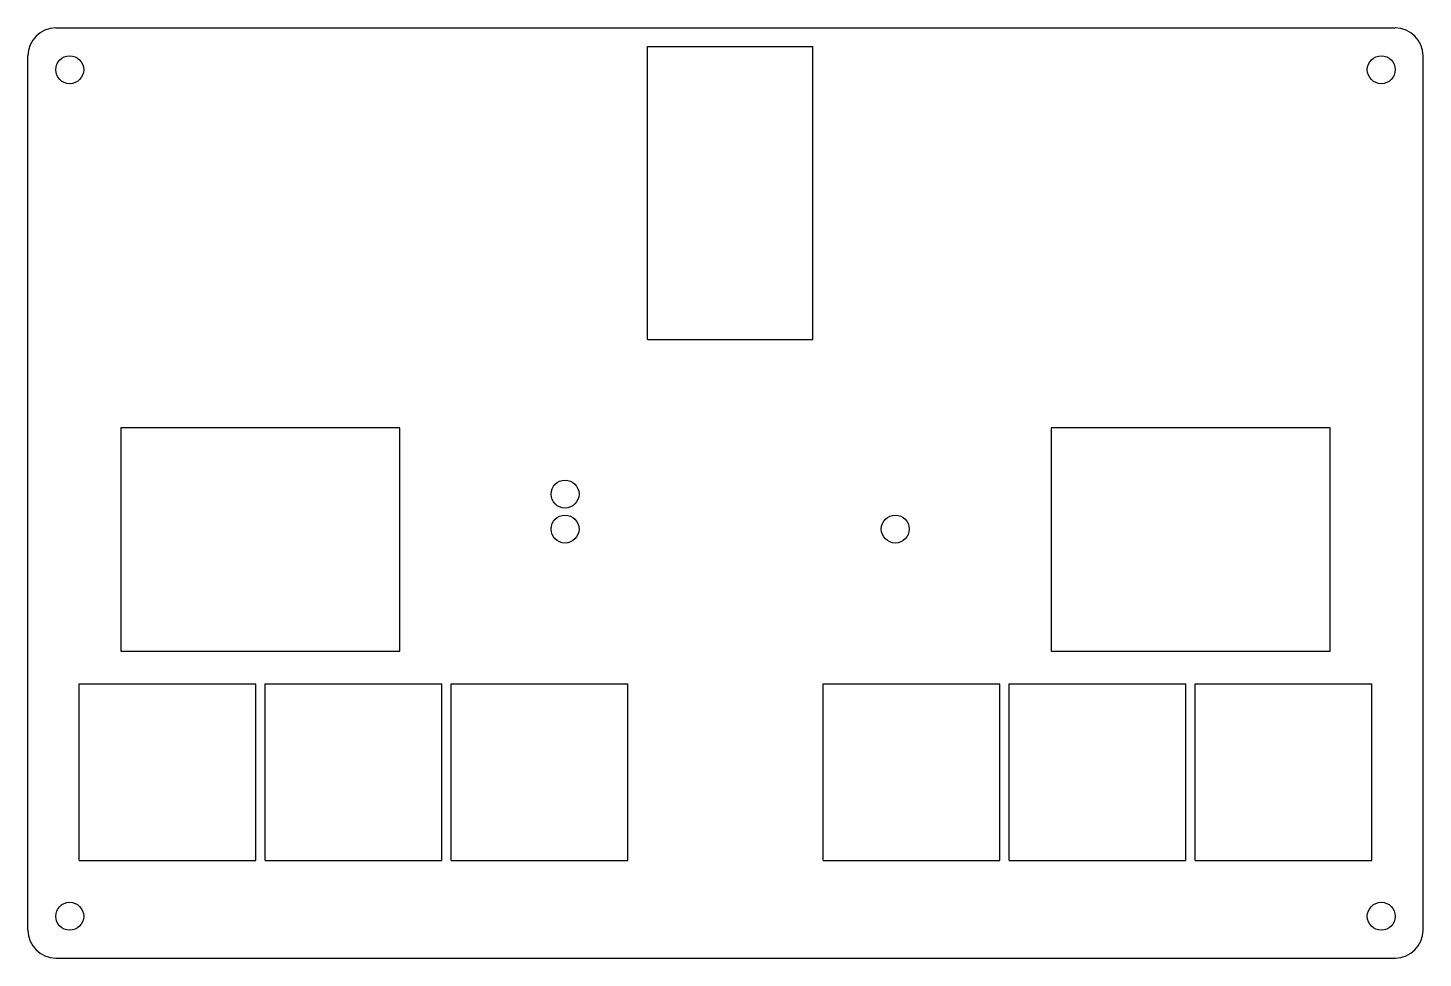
# Model space of a CAD drawing. Header units: millimetres. Extents: x 0 to 150, y 0 to 100.
import ezdxf

# ---------------------------------------------------------------- set-up
doc = ezdxf.new("R2010")
doc.units = ezdxf.units.MM

msp = doc.modelspace()

# ---------------------------------------------------------------- linework, layer by layer
for p, q in [((3, 100), (147, 100)), ((66.61, 66.5), (66.61, 98)), ((66.61, 98), (84.39, 98)), ((84.39, 66.5), (84.39, 98)), ((0, 3), (0, 97)), ((150, 3), (150, 97)), ((66.61, 66.5), (84.39, 66.5)), ((5.5, 10.5), (5.5, 29.5)), ((5.5, 29.5), (24.5, 29.5)), ((24.5, 10.5), (24.5, 29.5)), ((25.5, 29.5), (44.5, 29.5)), ((25.5, 10.5), (25.5, 29.5)), ((44.5, 10.5), (44.5, 29.5)), ((45.5, 10.5), (45.5, 29.5)), ((45.5, 29.5), (64.5, 29.5)), ((64.5, 10.5), (64.5, 29.5)), ((85.5, 29.5), (104.5, 29.5)), ((85.5, 10.5), (85.5, 29.5)), ((104.5, 10.5), (104.5, 29.5)), ((105.5, 29.5), (124.5, 29.5)), ((105.5, 10.5), (105.5, 29.5)), ((124.5, 10.5), (124.5, 29.5)), ((125.5, 10.5), (125.5, 29.5)), ((125.5, 29.5), (144.5, 29.5)), ((144.5, 10.5), (144.5, 29.5)), ((5.5, 10.5), (24.5, 10.5)), ((25.5, 10.5), (44.5, 10.5)), ((45.5, 10.5), (64.5, 10.5)), ((85.5, 10.5), (104.5, 10.5)), ((105.5, 10.5), (124.5, 10.5)), ((125.5, 10.5), (144.5, 10.5)), ((3, 0), (147, 0))]:
    msp.add_line(p, q)
for points in [[(10, 33), (40, 33), (40, 57), (10, 57)], [(110, 33), (140, 33), (140, 57), (110, 57)]]:
    msp.add_lwpolyline(points, close=True)
for centre in [(4.5, 95.5), (145.5, 95.5), (57.75, 49.88), (57.75, 46.12), (93.25, 46.12), (4.5, 4.5), (145.5, 4.5)]:
    msp.add_circle(centre, 1.5)
for centre, start, end in [((3, 97), 90, 180), ((147, 97), 0, 90), ((3, 3), 180, 270), ((147, 3), 270, 360)]:
    msp.add_arc(centre, 3, start, end)

doc.saveas('drawing.dxf')
